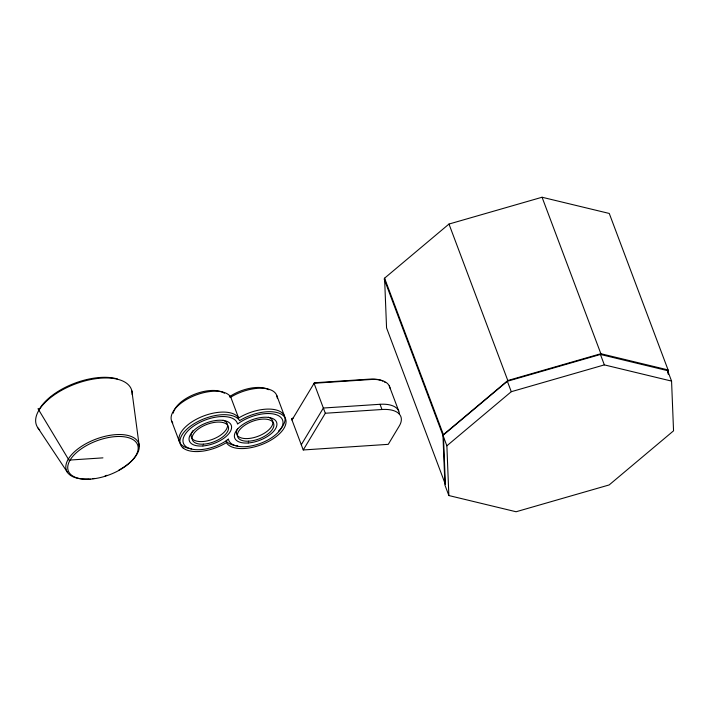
<?xml version="1.0" encoding="UTF-8"?>
<svg xmlns="http://www.w3.org/2000/svg" width="709" height="709" viewBox="0 0 709 709"><rect width="100%" height="100%" fill="white"/><g stroke="black" fill="none" stroke-linecap="round" stroke-linejoin="round"><path stroke-width="1.06" d="M291.975 419.976L314.415 382.78L369.664 379.129A30.336 14.845 -20.6 0 1 382.851 381.079M301.281 444.747L323.357 408.029L380.024 404.29A31.949 15.633 -20.6 0 1 399.397 414.198M380.024 404.29L381.983 409.501A31.949 15.633 -20.6 0 1 399.282 425.985L388.248 444.348L303.248 449.967L325.316 413.25L314.043 383.259L370.71 379.51A31.949 15.633 -20.6 0 1 389.994 388.213M384.579 278.176L443.4 434.652L445.385 484.38L386.565 327.904L384.579 278.176L448.983 224.053L542.057 197.244L609.27 213.453L668.082 369.93L668.259 374.352M443.4 434.652L507.804 380.529L600.869 353.72L668.082 369.93M507.36 381.265L442.957 435.379L444.942 485.116L448.859 495.547L516.081 511.756L609.146 484.947L673.55 430.824L671.565 381.096L667.639 370.665L600.426 354.456L507.36 381.265L511.278 391.696L446.874 445.81L448.859 495.547M228.413 439.217L228.431 439.208A28.502 13.95 -20.6 0 0 229.291 441.397A28.75 14.074 -20.6 0 0 265.458 441.228A28.75 14.074 -20.6 0 0 280.152 416.777A28.75 14.074 -20.6 0 0 241.211 421.571A28.502 13.95 -20.6 0 0 237.533 424.071A28.502 13.95 -20.6 0 0 236.673 421.873A28.75 14.074 -20.6 0 0 200.505 422.05A28.75 14.074 -20.6 0 0 185.811 446.493A28.75 14.074 -20.6 0 0 224.762 441.698A28.502 13.95 -20.6 0 0 228.431 439.208L227.27 439.615M511.278 391.696L604.352 364.887L671.565 381.096M230.044 397.288L230.779 397.146A31.949 15.633 -20.6 0 1 261.444 388.222A31.949 15.633 -20.6 0 1 277.237 398.059M39.899 408.579L38.002 408.703L68.941 460.114L102.947 457.863M325.316 413.25L381.983 409.501M38.029 428.059L67.639 472.637M389.259 385.9L398.68 410.883M542.057 197.244L600.869 353.72M600.426 354.456L604.352 364.887M448.983 224.053L507.804 380.529M384.136 278.903L446.874 445.81M291.479 418.673L303.248 449.967M276.785 395.56L284.628 416.431M278.398 431.249A31.949 15.633 -20.6 0 0 277.423 410.343A31.949 15.633 -20.6 0 0 238.623 418.018L230.779 397.146A31.949 15.633 -20.6 0 0 192.423 396.491A31.949 15.633 -20.6 0 0 172.766 422.989M171.534 420.765L179.377 441.627M131.874 390.898L139.274 446.236M667.639 370.665L667.727 372.872M291.851 419.48A2.118 1.799 -46.4 0 1 293.473 417.84M384.703 382.195A30.336 14.845 -20.6 0 1 385.022 382.452M191.687 448.788A31.949 15.633 -20.6 0 1 191.873 421.908A31.949 15.633 -20.6 0 1 238.623 418.018M237.666 445.846A31.949 15.633 -20.6 0 1 226.065 441.007M223.025 420.224A19.17 9.377 -20.6 0 1 223.06 433.226A19.17 9.377 -20.6 0 1 199.176 441.521A19.17 9.377 -20.6 0 1 192.999 430.655M268.356 417.229A19.17 9.377 -20.6 0 1 268.746 429.911A19.17 9.377 -20.6 0 1 245.438 438.587A19.17 9.377 -20.6 0 1 237.666 428.653M173.28 413.134A28.75 14.074 -20.6 0 1 194.966 394.115A28.75 14.074 -20.6 0 1 224.443 393.265M229.512 396.712A28.502 13.95 -20.6 0 1 231.409 395.489A28.75 14.074 -20.6 0 1 268.95 389.746M39.722 429.982A50.729 24.824 -20.6 0 1 74.658 384.225A50.729 24.824 -20.6 0 1 132.193 394.638M38.951 409.97A49.169 24.062 -20.6 0 1 117.331 378.934M89.219 478.992A38.596 18.886 -20.6 0 1 72.584 453.618A38.596 18.886 -20.6 0 1 130.438 436.186A38.596 18.886 -20.6 0 1 118.961 470.032M106.935 475.305A38.596 18.886 -20.6 0 1 105.136 475.89M94.386 478.415A38.596 18.886 -20.6 0 1 92.64 478.664M248.629 441.175A19.17 9.377 -20.6 0 0 273.745 423.876A19.17 9.377 -20.6 0 0 244.578 425.365A19.17 9.377 -20.6 0 0 248.629 441.175M203.297 444.171A19.17 9.377 -20.6 0 0 228.413 426.871A19.17 9.377 -20.6 0 0 199.247 428.36A19.17 9.377 -20.6 0 0 203.297 444.171M183.09 447.973A31.949 15.633 -20.6 0 0 226.366 442.655A31.949 15.633 -20.6 0 0 266.557 442.46A31.949 15.633 -20.6 0 0 282.882 415.297A31.949 15.633 -20.6 0 0 239.607 420.623A31.949 15.633 -20.6 0 0 199.415 420.818A31.949 15.633 -20.6 0 0 183.09 447.973M202.916 445.961A22.36 10.945 -20.6 0 0 231.294 425.4A22.36 10.945 -20.6 0 0 196.73 428.041A22.36 10.945 -20.6 0 0 202.916 445.961M248.256 442.965A22.36 10.945 -20.6 0 0 276.634 422.404A22.36 10.945 -20.6 0 0 242.061 425.046A22.36 10.945 -20.6 0 0 248.256 442.965M90.69 479.098A37.028 18.124 -20.6 0 0 137.688 445.066A37.028 18.124 -20.6 0 0 80.454 449.426A37.028 18.124 -20.6 0 0 90.69 479.098"/></g></svg>
